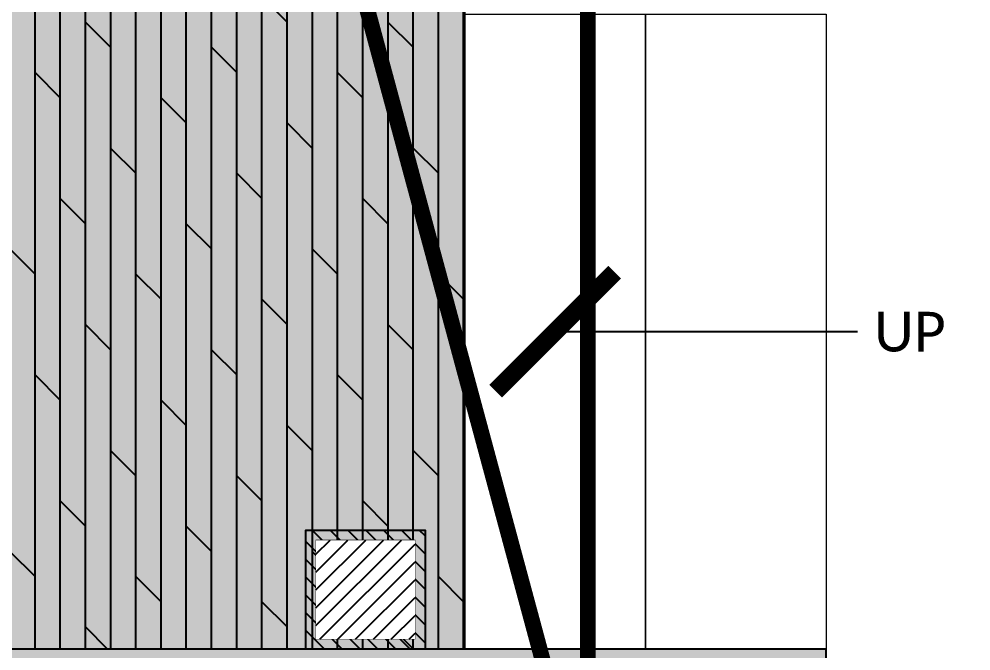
# Model space of a CAD drawing. Header units: millimetres. Extents: x -620 to 116137, y -21481 to 17722.
# Drawn here: x 12518 to 14915, y 8640 to 10232 of the extents above; entities that cross this region are included whole.
import ezdxf

# ---------------------------------------------------------------- set-up
doc = ezdxf.new("R2010")
doc.units = ezdxf.units.MM
doc.header["$LTSCALE"] = 150
doc.set_wipeout_variables(frame=1)
doc.linetypes.add('1625E_Roof Plan$0$DASHED', pattern=[0.75, 0.5, -0.25])
for name, color, linetype in [('1625_East Villa$0$ad-Arrow', 32, 'Continuous'), ('1625_East Villa$0$ad-Elevation 10', 8, 'Continuous'), ('1625_East Villa$0$ad-MS Columns', 1, 'Continuous'), ('1625_East Villa$0$ad-Text main', 7, 'Continuous'), ('1625E_Columns$0$ad-RCC', 3, 'Continuous'), ('1625E_Columns$0$ad-RCC Hatch', 125, 'Continuous')]:
    doc.layers.add(name, color=color, linetype=linetype)
doc.layers.add('1625_East Villa$0$ad-Verandah', color=7, linetype='Continuous', true_color=0xa57c52)
doc.layers.add('1625E_Roof Plan$0$ad-Secondary Roof', color=6, linetype='Continuous', true_color=0xff00ff)
doc.styles.add('1625_East Villa$0$6 U T S R N_Corridor-Basement$0$Standard', font='arial.ttf')
doc.styles.add('1625_East Villa$1$Standard', font='calibril.ttf')
doc.dimstyles.new('1625_East Villa$0$A-100-DIM-INT (MM-FT)', dxfattribs={"dimscale": 50, "dimtxt": 2.4, "dimasz": 1, "dimexe": 5, "dimexo": 100, "dimgap": 1, "dimtad": 0, "dimdec": 0, "dimdsep": 46, "dimtxsty": '1625_East Villa$1$Standard', "dimblk": '1625_East Villa$0$_ArchTick', "dimcen": 0.025, "dimse1": 1, "dimse2": 1, "dimclrd": 256, "dimclre": 256, "dimclrt": 256, "dimazin": 2, "dimtfac": 1, "dimtdec": 0, "dimtix": 1, "dimtmove": 2, "dimatfit": 3, "dimldrblk": '1625_East Villa$0$_ArchTick', "dimfxl": 1, "dimtolj": 1, "dimtzin": 0, "dimarcsym": 0})

# ---------------------------------------------------------------- blocks, each defined once
blk = doc.blocks.new('1625E_Roof Plan')
at = {"layer": '1625E_Roof Plan$0$ad-Secondary Roof', "linetype": '1625E_Roof Plan$0$DASHED', "ltscale": 2, "const_width": 40}
for points in [[(13950, 14220), (13138.3, 11207.5), (13950, 8195)], [(12570, 8195), (10022.5, 11207.5), (12570, 14220), (13950, 14220), (13950, 8195)]]:
    blk.add_lwpolyline(points, close=True, dxfattribs=at)
blk = doc.blocks.new('1625E_Columns$0$A$C42b14ea2')
at = {"layer": '1625E_Columns$0$ad-RCC Hatch', "transparency": 33554687}
h = blk.add_hatch(dxfattribs=at)
h.set_pattern_fill('ANSI31', color=256, scale=10)
h.set_pattern_definition([(45, (13250, 8645), (-22.45064, 22.45064), [])])
h.paths.add_polyline_path([(0, 0), (300, 0), (300, 300), (0, 300)])
at = {"layer": '1625E_Columns$0$ad-RCC'}
blk.add_lwpolyline([(0, 0), (300, 0), (300, 300), (0, 300)], close=True, dxfattribs=at)
blk = doc.blocks.new('1625E_Columns')
at = {"layer": '1625E_Columns$0$ad-RCC', "xscale": -1}
blk.add_blockref('1625E_Columns$0$A$C42b14ea2', (13540, 8645), dxfattribs=at)
blk = doc.blocks.new('1625_East Villa$0$zw$B0BD')
blk.add_wipeout([(0, 0), (250, 0), (250, -250), (0, -250)])
at = {"layer": '1625_East Villa$0$ad-MS Columns'}
h = blk.add_hatch(dxfattribs=at)
h.set_pattern_fill('ANSI31', color=256, scale=10)
h.set_pattern_definition([(45, (4e-12, -250), (-22.4506, 22.4506), [])])
h.paths.add_polyline_path([(0, 0), (250, 0), (250, -250), (0, -250)])
at = {"layer": '1625_East Villa$0$ad-MS Columns', "const_width": 1}
blk.add_lwpolyline([(0, 0), (250, 0), (250, -250), (0, -250)], close=True, dxfattribs=at)
blk = doc.blocks.new('1625_East Villa$0$zw$BD87')
at = {"layer": '1625_East Villa$0$ad-MS Columns'}
blk.add_blockref('1625_East Villa$0$zw$B0BD', (1145, 8920), dxfattribs=at)
blk = doc.blocks.new('1625_East Villa$0$_ArchTick')
at = {"color": 0, "linetype": 'ByBlock', "const_width": 0.15}
blk.add_lwpolyline([(-0.5, -0.5), (0.5, 0.5)], dxfattribs=at)
blk = doc.blocks.new('1625_East Villa$0$zw$3055')
at = {"transparency": 33554559}
h = blk.add_hatch(color=256, dxfattribs=at)
h.dxf.hatch_style = 1
h.set_gradient(color1=(153, 204, 0), color2=(63, 127, 0), tint=1, name='INVSPHERICAL')
h.paths.add_polyline_path([(12120, -8875), (14550, -8875), (14550, -4975), (12120, -4975)])
h = blk.add_hatch(dxfattribs=at)
h.set_pattern_fill('GRASS', color=74)
h.set_pattern_definition([(90, (-1084315.541, 661200.024), (-17.96051224, 17.96051224), [4.7625, -31.1585245]), (45, (-1084315.54, 661200.024), (-17.96051224, 17.96051224), [4.7625, -20.6375]), (135, (-1084315.54, 661200.024), (-17.96051224, -17.96051224), [4.7625, -20.6375])])
h.paths.add_polyline_path([(12120, -8875), (14550, -8875), (14550, -4975), (12120, -4975)])
at = {"layer": '1625_East Villa$0$ad-Verandah', "transparency": 33554559}
h = blk.add_hatch(color=256, dxfattribs=at)
h.dxf.hatch_style = 1
h.paths.add_polyline_path([(12120, 0), (13640, 0), (13640, -4975), (12120, -4975)])
at = {"layer": '1625_East Villa$0$ad-Verandah', "transparency": 33554687}
h = blk.add_hatch(dxfattribs=at)
h.set_pattern_fill('DOLMIT', color=256, scale=10, angle=270)
h.set_pattern_definition([(270, (-442546.75, 133732.39), (63.5, -1e-14), []), (315, (-442546.75, 133732.4), (126.999913, 126.999913), [89.80256, -179.60512])])
h.paths.add_polyline_path([(12120, 0), (13640, 0), (13640, -4975), (12120, -4975)])
at = {"layer": '1625_East Villa$0$ad-Elevation 10'}
blk.add_lwpolyline([(12120, -8875), (14550, -8875), (14550, -4975), (12120, -4975)], close=True, dxfattribs=at)
at = {"layer": '1625_East Villa$0$ad-Verandah', "lineweight": 9}
for points in [[(12120, 0), (13640, 0), (13640, -4975), (12120, -4975)], [(14095, -4975), (13640, -4975), (13640, -3375), (14095, -3375)], [(14550, -4975), (14095, -4975), (14095, -3375), (14550, -3375)]]:
    blk.add_lwpolyline(points, close=True, dxfattribs=at)
at = {"layer": '1625_East Villa$0$ad-Text main', "insert": (14761.3, -4175.7, 0), "char_height": 100, "width": 207.6, "attachment_point": 5, "style": '1625_East Villa$0$6 U T S R N_Corridor-Basement$0$Standard', "bg_fill": 2}
blk.add_mtext('{\\fCalibri Light|b0|i0|c0|p34;UP}', dxfattribs=at)
at = {"layer": '1625_East Villa$0$ad-Arrow'}
blk.add_leader([(13867.8, -4175), (14629.4, -4175)], dimstyle='1625_East Villa$0$A-100-DIM-INT (MM-FT)', override={"dimscale": 1, "dimasz": 300, "dimgap": 50, "dimtad": 0}, dxfattribs=at)
blk = doc.blocks.new('1625_East Villa')
at = {"layer": '1625_East Villa$0$ad-Verandah'}
blk.add_blockref('1625_East Villa$0$zw$3055', (0, 13620), dxfattribs=at)
blk.add_blockref('1625E_Roof Plan', (0, 0))
blk.add_blockref('1625E_Columns', (0, 0))
at = {"layer": '1625_East Villa$0$ad-MS Columns'}
blk.add_blockref('1625_East Villa$0$zw$BD87', (12120, 0), dxfattribs=at)

msp = doc.modelspace()

# ---------------------------------------------------------------- block references
msp.add_blockref('1625_East Villa', (0, 0))

doc.saveas('drawing.dxf')
